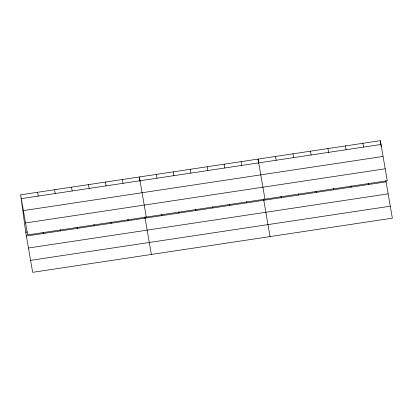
<?xml version="1.0" encoding="UTF-8"?>
<svg xmlns="http://www.w3.org/2000/svg" width="413" height="413" viewBox="0 0 413 413"><rect width="100%" height="100%" fill="white"/><g stroke="black" fill="none" stroke-linecap="round" stroke-linejoin="round"><path stroke-width="0.62" d="M20.65 194.833L380.347 140.668L387.275 180.765L27.578 234.93L20.65 194.833L25.725 232.235L32.653 272.332L392.35 218.167L385.861 180.605M21.306 198.632L381.003 144.467M23.376 210.609L383.073 156.444M25.508 222.953L385.205 168.788M25.725 232.235L27.609 231.951M26.386 236.035L386.083 181.87M28.451 248.012L388.148 193.847M30.583 260.355L390.28 206.19M362.877 143.301L363.533 147.1M368.391 183.238L368.608 184.503M345.407 145.928L346.063 149.728M350.921 185.865L351.138 187.13M327.932 148.561L328.593 152.361M333.451 188.498L333.668 189.763M310.462 151.194L311.118 154.989M315.976 191.126L316.198 192.396M292.993 153.822L293.648 157.621M298.506 193.759L298.728 195.024M275.523 156.455L276.178 160.254M281.036 196.392L281.253 197.657M264.976 199.18L258.053 159.082L258.636 163.403M263.566 199.02L270.05 236.582M241.094 161.638L241.75 165.437M246.607 201.575L246.824 202.84M224.135 164.193L224.791 167.993M229.649 204.125L229.871 205.395M207.176 166.744L207.837 170.543M212.695 206.681L212.912 207.946M190.223 169.299L190.878 173.099M195.736 209.236L195.953 210.501M173.264 171.849L173.919 175.649M178.777 211.786L178.999 213.056M156.305 174.405L156.966 178.204M161.824 214.342L162.041 215.607M146.274 217.052L139.351 176.96L139.935 181.281M144.865 216.897L151.354 254.46M122.393 179.51L123.048 183.31M127.906 219.448L128.128 220.718M105.434 182.066L106.095 185.865M110.952 222.003L111.169 223.268M88.48 184.621L89.136 188.416M93.994 224.553L94.21 225.823M71.521 187.172L72.177 190.971M77.035 227.109L77.257 228.374M54.562 189.727L55.218 193.527M60.081 229.664L60.298 230.929M37.609 192.277L38.264 196.077M43.122 232.214L43.339 233.484M380.347 140.668L381.184 146.842"/></g></svg>
